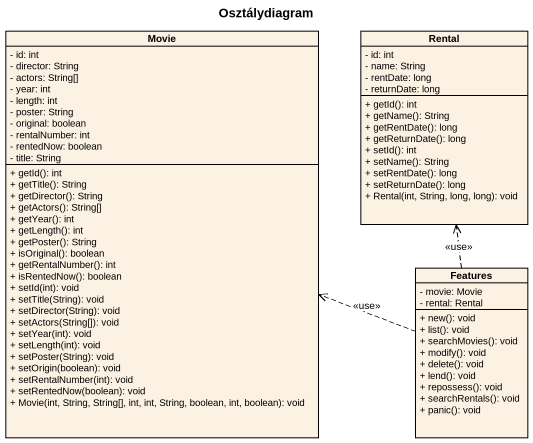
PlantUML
@startuml
title Osztálydiagram
hide circle
hide empty members
skinparam classAttributeIconSize 0
class Movie {
  - id: int
  - director: String
  - actors: String[]
  - year: int
  - length: int
  - poster: String
  - original: boolean
  - rentalNumber: int
  - rentedNow: boolean
  - title: String
  + getId(): int
  + getTitle(): String
  + getDirector(): String
  + getActors(): String[]
  + getYear(): int
  + getLength(): int
  + getPoster(): String
  + isOriginal(): boolean
  + getRentalNumber(): int
  + isRentedNow(): boolean
  + setId(int): void
  + setTitle(String): void
  + setDirector(String): void
  + setActors(String[]): void
  + setYear(int): void
  + setLength(int): void
  + setPoster(String): void
  + setOrigin(boolean): void
  + setRentalNumber(int): void
  + setRentedNow(boolean): void
  + Movie(int, String, String[], int, int, String, boolean, int, boolean): void
}
class Rental {
  - id: int
  - name: String
  - rentDate: long
  - returnDate: long
  + getId(): int
  + getName(): String
  + getRentDate(): long
  + getReturnDate(): long
  + setId(): int
  + setName(): String
  + setRentDate(): long
  + setReturnDate(): long
  + Rental(int, String, long, long): void
}
class Features {
  - movie: Movie
  - rental: Rental
  + new(): void
  + list(): void
  + searchMovies(): void
  + modify(): void
  + delete(): void
  + lend(): void
  + repossess(): void
  + searchRentals(): void
  + panic(): void
}
Features .left.> Movie : <<use>>
Features .up.> Rental : <<use>>
@enduml
